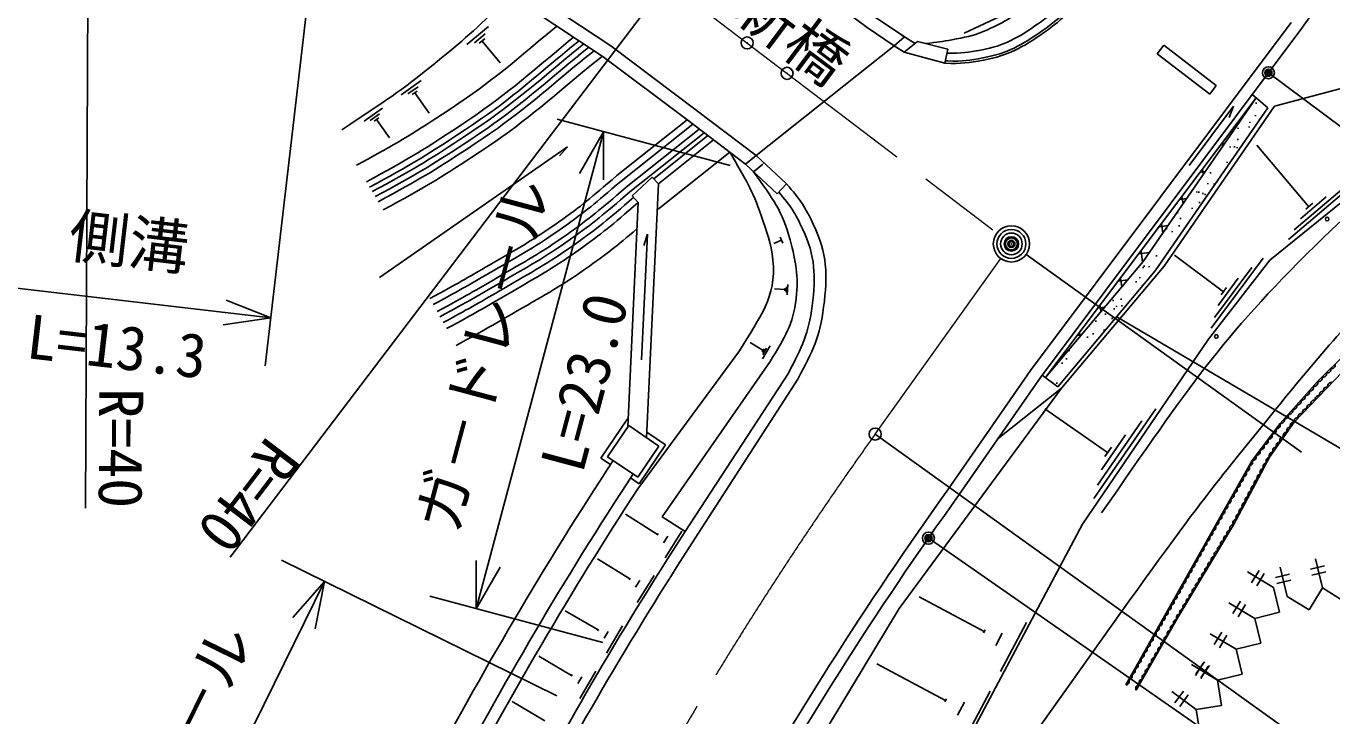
# Model space of a CAD drawing. Units: millimetres, scale not verified. Extents: x -72370306 to 680000, y -193987105 to 380000.
# Drawn here: x 293388 to 347643, y 256496 to 285138 of the extents above; entities that cross this region are included whole.
import ezdxf
from ezdxf.enums import TextEntityAlignment as Align

# ---------------------------------------------------------------- set-up
doc = ezdxf.new("R2010")
doc.units = ezdxf.units.MM
doc.header["$LTSCALE"] = 1000
doc.header["$PDMODE"] = 32
doc.header["$PDSIZE"] = 500
doc.linetypes.add('CHAIN', pattern=[18.5, 12, -1.5, 3.5, -1.5])
for name, color, linetype, lineweight in [('M-BGD', 7, 'Continuous', 25), ('M-BMK', 2, 'CHAIN', 13), ('M-BMK-SRVR', 3, 'Continuous', 25)]:
    doc.layers.add(name, color=color, linetype=linetype, lineweight=lineweight)
doc.styles.add('@ＭＳ ゴシック', font='')
doc.styles.add('ＭＳ ゴシック', font='')
doc.styles.get('@ＭＳ ゴシック').set_extended_font_data('@MS Gothic')
doc.styles.get('ＭＳ ゴシック').set_extended_font_data('MS Gothic')

msp = doc.modelspace()

# ---------------------------------------------------------------- linework, layer by layer
at = {"layer": 'M-BGD'}
for p, q in [((295983, 295126), (295855, 265126)), ((346349, 284999), (352542, 293644)), ((305502, 289713), (303326, 271036)), ((322747, 289286), (328327, 285075)), ((320019, 286969), (301863, 263087)), ((315197, 285954), (317684, 284315)), ((314370, 285841), (317367, 283865)), ((329889, 284689), (328622, 285541)), ((334058, 285634), (332362, 284845)), ((311693, 284368), (312594, 285122)), ((329454, 284317), (328327, 285075)), ((345945, 285294), (335127, 270836)), ((346349, 284999), (335532, 270543)), ((312012, 284443), (312463, 284820)), ((312219, 284425), (312444, 284614)), ((312332, 284519), (313086, 283618)), ((315911, 284493), (316132, 284679)), ((316365, 284526), (316050, 284273)), ((316556, 284400), (316187, 284103)), ((317684, 284315), (321230, 281653)), ((329454, 284317), (323719, 279760)), ((329454, 284317), (329889, 284689)), ((329869, 284060), (329454, 284317)), ((330323, 284421), (329741, 284781)), ((330425, 284502), (329869, 284060)), ((331687, 284181), (330425, 284502)), ((330799, 284423), (330799, 284407)), ((340660, 284348), (340386, 283991)), ((340660, 284348), (342842, 282674)), ((316768, 284260), (316339, 283914)), ((316984, 284118), (316493, 283722)), ((317331, 283891), (316740, 283416)), ((317367, 283865), (320898, 281214)), ((329869, 284060), (331560, 283598)), ((331560, 283598), (331687, 284181)), ((340386, 283991), (342568, 282317)), ((331680, 283690), (331581, 283697)), ((308965, 282279), (309807, 282878)), ((342842, 282674), (342568, 282317)), ((345005, 283203), (350907, 278787)), ((309250, 282323), (309671, 282623)), ((309430, 282293), (309641, 282443)), ((309535, 282368), (310135, 281526)), ((335745, 270540), (344503, 282165)), ((344503, 282165), (339806, 275370)), ((344327, 282297), (344503, 282165)), ((344976, 281743), (344503, 282165)), ((345260, 281818), (348177, 282595)), ((307428, 281185), (308190, 281727)), ((321230, 281653), (323719, 279760)), ((344976, 281743), (340301, 274980)), ((345260, 281818), (340680, 275174)), ((341714, 279354), (343559, 281811)), ((343559, 281811), (343372, 281347)), ((344494, 281961), (344494, 281911)), ((307686, 281225), (308067, 281497)), ((307849, 281198), (308040, 281333)), ((307944, 281266), (308487, 280504)), ((322648, 279349), (315450, 281271)), ((317931, 278929), (320848, 281251)), ((318109, 278705), (321084, 281073)), ((320898, 281214), (323274, 279407)), ((343930, 281335), (343872, 281327)), ((343975, 281401), (343968, 281454)), ((344230, 281170), (344230, 281120)), ((344472, 281444), (344472, 281394)), ((317383, 280755), (312090, 260943)), ((317383, 280755), (316384, 279023)), ((317384, 278755), (317383, 280755)), ((318316, 278445), (321356, 280865)), ((318469, 278253), (321559, 280711)), ((319463, 278800), (321716, 280592)), ((343756, 280918), (343756, 280868)), ((344201, 280973), (344201, 280923)), ((308075, 274702), (315877, 280131)), ((315877, 280131), (315555, 279749)), ((321952, 280413), (319660, 278586)), ((343156, 280217), (343021, 280198)), ((343136, 280187), (343117, 280325)), ((343418, 280146), (343418, 280096)), ((343590, 280152), (343590, 280102)), ((343710, 280115), (343710, 280065)), ((343739, 280458), (343738, 280408)), ((346682, 277640), (344521, 280188)), ((322624, 279901), (319649, 277530)), ((323719, 279760), (323274, 279407)), ((324984, 278582), (323719, 279760)), ((343290, 279508), (343290, 279458)), ((324593, 278179), (323274, 279407)), ((324005, 279400), (323615, 279090)), ((342383, 279098), (342170, 279068)), ((342297, 278973), (342266, 279195)), ((342606, 279069), (342606, 279019)), ((319407, 278861), (318568, 278087)), ((319169, 268047), (319660, 278586)), ((319660, 278586), (319407, 278861)), ((324593, 278179), (324984, 278582)), ((342484, 278619), (342484, 278569)), ((342757, 278606), (342757, 278556)), ((348607, 278625), (345847, 276284)), ((348053, 278360), (346072, 276679)), ((318388, 268495), (318821, 277813)), ((318821, 277813), (318568, 278087)), ((341610, 277980), (341319, 277939)), ((341458, 277759), (341415, 278066)), ((342032, 278273), (342032, 278223)), ((342109, 278264), (342109, 278214)), ((342139, 277837), (342139, 277788)), ((342280, 278212), (342280, 278162)), ((342379, 278174), (342379, 278124)), ((347407, 278049), (346335, 277140)), ((341226, 277401), (341226, 277351)), ((341832, 277596), (341831, 277546)), ((346850, 277783), (346561, 277537)), ((340837, 276861), (340468, 276809)), ((340619, 276546), (340564, 276936)), ((340767, 276743), (340767, 276693)), ((341301, 276874), (341301, 276824)), ((341351, 277177), (341351, 277127)), ((318958, 271274), (319200, 276499)), ((319200, 276499), (319049, 276023)), ((324775, 276249), (324459, 276106)), ((324717, 276376), (324832, 276123)), ((341008, 276630), (341008, 276580)), ((334936, 275656), (346383, 267451)), ((340063, 275742), (339617, 275680)), ((339779, 275338), (339713, 275806)), ((340352, 275620), (340351, 275570)), ((343138, 274108), (341098, 275627)), ((339806, 275370), (335745, 270540)), ((340680, 275174), (336415, 270097)), ((339795, 275136), (339795, 275086)), ((339845, 275191), (339845, 275141)), ((340050, 275173), (340049, 275123)), ((344791, 275503), (342630, 272599)), ((344312, 275119), (342760, 273035)), ((340301, 274980), (336250, 270162)), ((339164, 274606), (338766, 274550)), ((338914, 274309), (338862, 274677)), ((339506, 274541), (339506, 274491)), ((339662, 274718), (339661, 274668)), ((343752, 274671), (342912, 273543)), ((303557, 273022), (291211, 274461)), ((324918, 274202), (324478, 274233)), ((324922, 274257), (324914, 274147)), ((324981, 274308), (324966, 274088)), ((325044, 274414), (325013, 273974)), ((339780, 274396), (339780, 274360)), ((343270, 274285), (343043, 273981)), ((303557, 273022), (301698, 273760)), ((338201, 273461), (337915, 273421)), ((338049, 273280), (338011, 273547)), ((338550, 273766), (338550, 273716)), ((338696, 273525), (338696, 273475)), ((338889, 273828), (338889, 273778)), ((338914, 273550), (338914, 273500)), ((301579, 272732), (303557, 273022)), ((337842, 272908), (337842, 272858)), ((338242, 273204), (338242, 273154)), ((338511, 273024), (338511, 272974)), ((338603, 273425), (338603, 273375)), ((338676, 273085), (369357, 255015)), ((337183, 272251), (337160, 272418)), ((337718, 272384), (337718, 272334)), ((338177, 272539), (338176, 272489)), ((324009, 271671), (323474, 271996)), ((324305, 271858), (323981, 271323)), ((337238, 272315), (337064, 272291)), ((337495, 272249), (337495, 272199)), ((318801, 265924), (323028, 271650)), ((324050, 271738), (323969, 271604)), ((324157, 271765), (323995, 271497)), ((336318, 271222), (336309, 271288)), ((336622, 271344), (336622, 271294)), ((336732, 271688), (336732, 271638)), ((324308, 271216), (319819, 264767)), ((335127, 270836), (331747, 265972)), ((336275, 271170), (336213, 271161)), ((336442, 271171), (336442, 271121)), ((337127, 271204), (337127, 271204)), ((320770, 264152), (325062, 270730)), ((321190, 263880), (325452, 270479)), ((335532, 270543), (332158, 265687)), ((335607, 270643), (336250, 270162)), ((336208, 270333), (336208, 270283)), ((336415, 270097), (329664, 260953)), ((336415, 270097), (333777, 268017)), ((338326, 267433), (335714, 269244)), ((340333, 269245), (337756, 265526)), ((318371, 268828), (317273, 267204)), ((339750, 268745), (337900, 266076)), ((318425, 268550), (317551, 267258)), ((319682, 267700), (318425, 268550)), ((319960, 267754), (319180, 268281)), ((328663, 268192), (353045, 250714)), ((339069, 268162), (338069, 266718)), ((319682, 267700), (318808, 266408)), ((319960, 267754), (318862, 266130)), ((338484, 267660), (338214, 267270)), ((317273, 267204), (317670, 266936)), ((317551, 267258), (318808, 266408)), ((318498, 266376), (318862, 266130)), ((319627, 264030), (318287, 264870)), ((320768, 264148), (319819, 264767)), ((324092, 239680), (337280, 264459)), ((319649, 264065), (319605, 263995)), ((320046, 263960), (319873, 263683)), ((320639, 264167), (319944, 263059)), ((331002, 263790), (342587, 255732)), ((315436, 257323), (303994, 262963)), ((312088, 262943), (312090, 260943)), ((312090, 260943), (313089, 262676)), ((318467, 262181), (317128, 263021)), ((345790, 261459), (345501, 262675)), ((346755, 262588), (347339, 262727)), ((347249, 261806), (346960, 263022)), ((305788, 262079), (296157, 242540)), ((305788, 262079), (304470, 260575)), ((305398, 260117), (305788, 262079)), ((318489, 262215), (318445, 262146)), ((318886, 262111), (318713, 261834)), ((319479, 262318), (318784, 261210)), ((345212, 261830), (344141, 262476)), ((344307, 262025), (344618, 262539)), ((344522, 261896), (344832, 262409)), ((345296, 262241), (345879, 262380)), ((345353, 261998), (345937, 262137)), ((346813, 262345), (347396, 262484)), ((345466, 260800), (345212, 261830)), ((346693, 260903), (347249, 261806)), ((348152, 261250), (347249, 261806)), ((317356, 259537), (310158, 261460)), ((333202, 260001), (330501, 261439)), ((339293, 261366), (335571, 256150)), ((344437, 260545), (343366, 261191)), ((343532, 260741), (343842, 261254)), ((343746, 260612), (344056, 261125)), ((346693, 260903), (345790, 261459)), ((317155, 260063), (315790, 260863)), ((329664, 260953), (322664, 249378)), ((345466, 260800), (344437, 260545)), ((344691, 259516), (344437, 260545)), ((317176, 260099), (317134, 260028)), ((317577, 260006), (317411, 259724)), ((318164, 260231), (317502, 259102)), ((333236, 260065), (333169, 259938)), ((333947, 259931), (333676, 259423)), ((334961, 260368), (333880, 258338)), ((343661, 259261), (342591, 259907)), ((342757, 259456), (343067, 259970)), ((342971, 259327), (343281, 259841)), ((344691, 259516), (343661, 259261)), ((316051, 258179), (314686, 258979)), ((343916, 258232), (343661, 259261)), ((317060, 258347), (316398, 257218)), ((331593, 257139), (328730, 258662)), ((342886, 257977), (341816, 258623)), ((342886, 257977), (341876, 258713)), ((341982, 258172), (342292, 258686)), ((342003, 258250), (342356, 258735)), ((342196, 258043), (342506, 258557)), ((342205, 258103), (342558, 258588)), ((316072, 258214), (316031, 258144)), ((316473, 258122), (316307, 257840)), ((343916, 258232), (342886, 257977)), ((343050, 256929), (342886, 257977)), ((331628, 257205), (331557, 257072)), ((333448, 257526), (332308, 255383)), ((342003, 256765), (340993, 257501)), ((341119, 257038), (341472, 257523)), ((341321, 256891), (341674, 257376)), ((314947, 256295), (313582, 257095)), ((332378, 257064), (332093, 256529)), ((343050, 256929), (342003, 256765)), ((342167, 255717), (342003, 256765))]:
    msp.add_line(p, q, dxfattribs=at)
for points in [[(363724, 291429), (361186, 288550), (358684, 286440), (352099, 281103), (349109, 278681), (345059, 275416), (342515, 272133), (337280, 264459)], [(339081, 257785), (343177, 265066), (344329, 267097), (345490, 268640), (347052, 270380), (350689, 273984)], [(351088, 273368), (349762, 272526), (346072, 268692), (345053, 267237), (343552, 264428), (341206, 260506), (339515, 257563)]]:
    msp.add_lwpolyline(points, dxfattribs=at)
for centre, radius in [((345005, 283203), 150), ((345005, 283203), 120), ((345005, 283203), 90), ((345005, 283203), 60), ((345005, 283203), 30), ((347447, 277125), 75), ((342842, 272251), 75), ((330878, 263875), 150), ((330878, 263875), 120), ((330878, 263875), 90), ((330878, 263875), 60), ((330878, 263875), 30)]:
    msp.add_circle(centre, radius, dxfattribs=at)
for centre, radius, start, end in [((347274, 270701), 147, 254.0017, 15.4715), ((347456, 270881), 147, 254.0017, 15.4715), ((347638, 271062), 147, 254.0017, 15.4715), ((346909, 270333), 150, 258.0886, 18.1079), ((347092, 270521), 147, 254.0017, 15.4715), ((347616, 270196), 144, 74.851, 197.339), ((346389, 269753), 150, 258.0886, 18.1079), ((346562, 269947), 150, 258.0886, 18.1079), ((346736, 270140), 150, 258.0886, 18.1079), ((347089, 269648), 144, 74.851, 197.339), ((347264, 269831), 144, 74.851, 197.339), ((347440, 270013), 144, 74.851, 197.339), ((345868, 269173), 150, 258.0886, 18.1079), ((346042, 269367), 150, 258.0886, 18.1079), ((346215, 269560), 150, 258.0886, 18.1079), ((346561, 269100), 144, 74.851, 197.339), ((346737, 269283), 144, 74.851, 197.339), ((346913, 269465), 144, 74.851, 197.339), ((345336, 268583), 164, 265.9805, 20.12), ((345521, 268787), 150, 258.0886, 18.1079), ((345695, 268980), 150, 258.0886, 18.1079), ((346056, 268548), 145, 83.808, 206.1779), ((346210, 268735), 144, 74.851, 197.339), ((346386, 268918), 144, 74.851, 197.339), ((345004, 268143), 164, 265.9805, 20.12), ((345170, 268363), 164, 265.9805, 20.12), ((345620, 267925), 145, 83.808, 206.1779), ((345765, 268132), 145, 83.808, 206.1779), ((345911, 268340), 145, 83.808, 206.1779), ((344507, 267481), 164, 265.9805, 20.12), ((344673, 267702), 164, 265.9805, 20.12), ((344838, 267922), 164, 265.9805, 20.12), ((345329, 267509), 145, 83.808, 206.1779), ((345474, 267717), 145, 83.808, 206.1779), ((458695, 174979), 168358, 146.82525, 157.42921), ((344200, 267021), 150, 270.3613, 30.4982), ((344341, 267261), 164, 265.9805, 20.12), ((344936, 266848), 155, 92.9478, 210.8311), ((345061, 267083), 155, 92.9478, 210.8311), ((345183, 267301), 145, 83.808, 206.1779), ((458695, 174979), 167358, 146.83057, 157.42921), ((343816, 266344), 150, 270.3613, 30.4982), ((343944, 266569), 150, 270.3613, 30.4982), ((344072, 266795), 150, 270.3613, 30.4982), ((344686, 266380), 155, 92.9478, 210.8311), ((344811, 266614), 155, 92.9478, 210.8311), ((458695, 174979), 166858, 146.97229, 157.42921), ((458695, 174979), 156191, 144.36554, 157.42921), ((343560, 265892), 150, 270.3613, 30.4982), ((343688, 266118), 150, 270.3613, 30.4982), ((344436, 265912), 155, 92.9478, 210.8311), ((344561, 266146), 155, 92.9478, 210.8311), ((458695, 174979), 155691, 144.36554, 157.42921), ((343304, 265441), 150, 270.3613, 30.4982), ((343432, 265667), 150, 270.3613, 30.4982), ((344061, 265210), 155, 92.9478, 210.8311), ((344186, 265444), 155, 92.9478, 210.8311), ((344311, 265678), 155, 92.9478, 210.8311), ((342931, 264769), 144, 269.3372, 31.9334), ((343055, 264989), 144, 269.3372, 31.9334), ((343176, 265216), 150, 270.3613, 30.4982), ((343811, 264741), 155, 92.9478, 210.8311), ((343936, 264975), 155, 92.9478, 210.8311), ((342682, 264328), 144, 269.3372, 31.9334), ((342806, 264548), 144, 269.3372, 31.9334), ((343547, 264283), 145, 87.9491, 210.2513), ((343685, 264507), 155, 92.9478, 210.8311), ((458695, 174979), 164241, 147.11611, 157.42921), ((458695, 174979), 163741, 147.11611, 157.42921), ((342310, 263666), 144, 269.3372, 31.9334), ((342434, 263886), 144, 269.3372, 31.9334), ((342558, 264107), 144, 269.3372, 31.9334), ((343156, 263629), 145, 87.9491, 210.2513), ((343286, 263847), 145, 87.9491, 210.2513), ((343417, 264065), 145, 87.9491, 210.2513), ((342062, 263225), 144, 269.3372, 31.9334), ((342186, 263445), 144, 269.3372, 31.9334), ((342895, 263194), 145, 87.9491, 210.2513), ((343026, 263412), 145, 87.9491, 210.2513), ((341689, 262563), 144, 269.3372, 31.9334), ((341813, 262783), 144, 269.3372, 31.9334), ((341937, 263004), 144, 269.3372, 31.9334), ((342504, 262540), 145, 87.9491, 210.2513), ((342635, 262758), 145, 87.9491, 210.2513), ((342765, 262976), 145, 87.9491, 210.2513), ((341441, 262121), 144, 269.3372, 31.9334), ((341565, 262342), 144, 269.3372, 31.9334), ((342243, 262104), 145, 87.9491, 210.2513), ((342374, 262322), 145, 87.9491, 210.2513), ((341069, 261460), 144, 269.3372, 31.9334), ((341193, 261680), 144, 269.3372, 31.9334), ((341317, 261901), 144, 269.3372, 31.9334), ((341852, 261451), 145, 87.9491, 210.2513), ((341983, 261669), 145, 87.9491, 210.2513), ((342113, 261887), 145, 87.9491, 210.2513), ((340820, 261018), 144, 269.3372, 31.9334), ((340944, 261239), 144, 269.3372, 31.9334), ((341592, 261015), 145, 87.9491, 210.2513), ((341722, 261233), 145, 87.9491, 210.2513), ((340448, 260357), 144, 269.3372, 31.9334), ((340572, 260577), 144, 269.3372, 31.9334), ((340696, 260798), 144, 269.3372, 31.9334), ((341207, 260355), 151, 90.3685, 209.884), ((341331, 260580), 145, 87.9491, 210.2513), ((341461, 260797), 145, 87.9491, 210.2513), ((340200, 259915), 144, 269.3372, 31.9334), ((340324, 260136), 144, 269.3372, 31.9334), ((340946, 259903), 151, 90.3685, 209.884), ((341077, 260129), 151, 90.3685, 209.884), ((339951, 259474), 144, 269.3372, 31.9334), ((340075, 259695), 144, 269.3372, 31.9334), ((340556, 259223), 151, 90.3685, 209.884), ((340686, 259450), 151, 90.3685, 209.884), ((340816, 259676), 151, 90.3685, 209.884), ((339579, 258812), 144, 269.3372, 31.9334), ((339703, 259033), 144, 269.3372, 31.9334), ((339827, 259253), 144, 269.3372, 31.9334), ((340296, 258771), 151, 90.3685, 209.884), ((340426, 258997), 151, 90.3685, 209.884), ((339331, 258371), 144, 269.3372, 31.9334), ((339455, 258592), 144, 269.3372, 31.9334), ((340036, 258318), 151, 90.3685, 209.884), ((340166, 258544), 151, 90.3685, 209.884), ((339082, 257930), 144, 269.3372, 31.9334), ((339207, 258150), 144, 269.3372, 31.9334), ((339646, 257639), 151, 90.3685, 209.884), ((339776, 257865), 151, 90.3685, 209.884), ((339906, 258092), 151, 90.3685, 209.884)]:
    msp.add_arc(centre, radius, start, end, dxfattribs=at)
for points, knots in [([(338076, 264925), (341791, 270266), (343001, 272131), (346956, 276030), (350361, 279387), (352748, 280733), (356426, 283790), (359092, 286006), (360851, 286973), (363204, 289519), (363642, 289992), (364049, 290448), (364430, 290893)], [0, 0, 0, 0, 1, 1, 1, 2, 2, 2, 3, 3, 3, 4, 4, 4, 4]), ([(366796, 289094), (365919, 288137), (364982, 287230), (363785, 286081), (361279, 283678), (359610, 282629), (356958, 280388), (354108, 277979), (352362, 276790), (349705, 274169), (347429, 271924), (346340, 270483), (344321, 268005), (342266, 265483), (341620, 264585), (339293, 261366)], [0, 0, 0, 0, 1, 1, 1, 2, 2, 2, 3, 3, 3, 4, 4, 4, 5, 5, 5, 5]), ([(336665, 287864), (336018, 286970), (335779, 286608), (335020, 286007), (334371, 285494), (333954, 285261), (333196, 284929), (332700, 284712), (332387, 284678), (331855, 284575), (331430, 284494), (331278, 284473), (330760, 284417)], [0, 0, 0, 0, 1, 1, 1, 2, 2, 2, 3, 3, 3, 4, 4, 4, 4]), ([(337306, 287116), (336576, 286196), (336279, 285812), (335418, 285220), (334584, 284646), (334055, 284332), (333060, 284143), (332518, 284040), (332275, 284007), (331652, 284020)], [0, 0, 0, 0, 1, 1, 1, 2, 2, 2, 3, 3, 3, 3]), ([(337609, 286815), (336858, 285867), (336549, 285477), (335666, 284863), (334786, 284251), (334222, 283923), (333169, 283723), (332549, 283605), (332269, 283574), (331560, 283598)], [0, 0, 0, 0, 1, 1, 1, 2, 2, 2, 3, 3, 3, 3]), ([(337541, 286883), (336794, 285941), (336488, 285553), (335610, 284943), (334741, 284340), (334185, 284015), (333146, 283818), (332581, 283711), (332329, 283677), (331680, 283690)], [0, 0, 0, 0, 1, 1, 1, 2, 2, 2, 3, 3, 3, 3]), ([(313366, 286260), (311997, 284949), (311585, 284572), (310365, 283582), (308925, 282416), (308366, 282063), (306500, 280832)], [0, 0, 0, 0, 1, 1, 1, 2, 2, 2, 2]), ([(315423, 285127), (313268, 283332), (312643, 282762), (310692, 281485), (309334, 280596), (308835, 280294), (307120, 279362)], [0, 0, 0, 0, 1, 1, 1, 2, 2, 2, 2]), ([(315911, 284493), (313738, 282684), (313109, 282110), (311142, 280822), (309769, 279922), (309264, 279617), (307529, 278674)], [0, 0, 0, 0, 1, 1, 1, 2, 2, 2, 2]), ([(316069, 284288), (313891, 282474), (313259, 281898), (311288, 280607), (309909, 279704), (309402, 279398), (307661, 278451)], [0, 0, 0, 0, 1, 1, 1, 2, 2, 2, 2]), ([(316202, 284115), (314019, 282297), (313386, 281721), (311411, 280426), (310028, 279521), (309519, 279214), (307772, 278264)], [0, 0, 0, 0, 1, 1, 1, 2, 2, 2, 2]), ([(316350, 283923), (314162, 282101), (313527, 281523), (311547, 280226), (310159, 279316), (309649, 279009), (307896, 278056)], [0, 0, 0, 0, 1, 1, 1, 2, 2, 2, 2]), ([(316500, 283728), (314307, 281901), (313671, 281322), (311686, 280021), (310293, 279109), (309781, 278800), (308022, 277844)], [0, 0, 0, 0, 1, 1, 1, 2, 2, 2, 2]), ([(316740, 283416), (314538, 281582), (313900, 281001), (311907, 279695), (310507, 278777), (309992, 278467), (308223, 277506)], [0, 0, 0, 0, 1, 1, 1, 2, 2, 2, 2]), ([(322624, 279901), (323299, 278737), (323560, 278358), (323929, 277272), (324169, 276564), (324345, 276165), (324417, 275420), (324568, 273858), (323875, 273069), (323028, 271650)], [0, 0, 0, 0, 1, 1, 1, 2, 2, 2, 3, 3, 3, 3]), ([(317931, 278929), (316827, 277978), (316494, 277698), (315507, 276996), (314439, 276236), (313785, 275892), (312655, 275228), (311690, 274661), (311369, 274482), (310159, 273821)], [0, 0, 0, 0, 1, 1, 1, 2, 2, 2, 3, 3, 3, 3]), ([(323615, 279090), (324421, 277948), (324815, 277474), (325132, 276261), (325373, 275337), (325490, 274778), (325382, 273830), (325257, 272732), (324926, 272242), (324307, 271215)], [0, 0, 0, 0, 1, 1, 1, 2, 2, 2, 3, 3, 3, 3]), ([(318109, 278706), (316999, 277749), (316665, 277467), (315672, 276762), (314597, 275997), (313938, 275650), (312800, 274981), (311834, 274413), (311512, 274234), (310300, 273572)], [0, 0, 0, 0, 1, 1, 1, 2, 2, 2, 3, 3, 3, 3]), ([(318316, 278446), (317199, 277483), (316863, 277200), (315864, 276490), (314780, 275719), (314117, 275369), (312970, 274695), (312001, 274126), (311678, 273946), (310463, 273282)], [0, 0, 0, 0, 1, 1, 1, 2, 2, 2, 3, 3, 3, 3]), ([(325452, 270479), (326089, 271674), (326366, 272237), (326525, 273467), (326698, 274812), (326678, 275687), (326096, 276911), (325760, 277619), (325556, 277944), (324984, 278582)], [0, 0, 0, 0, 1, 1, 1, 2, 2, 2, 3, 3, 3, 3]), ([(318470, 278253), (317348, 277286), (317010, 277001), (316007, 276288), (314916, 275512), (314249, 275161), (313095, 274483), (312124, 273913), (311801, 273732), (310584, 273068)], [0, 0, 0, 0, 1, 1, 1, 2, 2, 2, 3, 3, 3, 3]), ([(318643, 278037), (317515, 277065), (317174, 276779), (316166, 276061), (315069, 275281), (314397, 274927), (313236, 274245), (312263, 273674), (311940, 273493), (310720, 272827)], [0, 0, 0, 0, 1, 1, 1, 2, 2, 2, 3, 3, 3, 3]), ([(318821, 277813), (317687, 276836), (317345, 276548), (316332, 275827), (315227, 275041), (314551, 274684), (313382, 273998), (312407, 273426), (312083, 273244), (310861, 272577)], [0, 0, 0, 0, 1, 1, 1, 2, 2, 2, 3, 3, 3, 3]), ([(325062, 270730), (325649, 271849), (325903, 272373), (326048, 273520), (326205, 274770), (326184, 275580), (325649, 276720), (325348, 277364), (325171, 277659), (324659, 278247)], [0, 0, 0, 0, 1, 1, 1, 2, 2, 2, 3, 3, 3, 3]), ([(318770, 276715), (317864, 275956), (317589, 275743), (316793, 275172), (315672, 274366), (314980, 274008), (313789, 273309), (312809, 272734), (312483, 272551), (311253, 271880)], [0, 0, 0, 0, 1, 1, 1, 2, 2, 2, 3, 3, 3, 3]), ([(346486, 254891), (346742, 255322), (346845, 255556), (347234, 255804), (347488, 255966), (347659, 256006), (347943, 256105), (349108, 256508), (349927, 256312), (350986, 256942), (352438, 257806), (353020, 258628), (354204, 259834), (355023, 260668), (355368, 261239), (356101, 262151), (357079, 263370), (357619, 264060), (358558, 265309), (359154, 266101), (359633, 266461), (360054, 267357), (360266, 267809), (360351, 267997), (360511, 268549)], [0, 0, 0, 0, 1, 1, 1, 2, 2, 2, 3, 3, 3, 4, 4, 4, 5, 5, 5, 6, 6, 6, 7, 7, 7, 8, 8, 8, 8])]:
    msp.add_open_spline(points, degree=3, knots=knots, dxfattribs=at)
msp.add_open_spline([(324053, 279439), (324040, 279450), (324040, 279450), (324027, 279462)], degree=3, dxfattribs=at)
for p in [(323348, 284439), (323348, 284439), (323348, 284439), (325006, 283178), (345005, 283203), (328668, 268197), (328668, 268197), (330878, 263875)]:
    msp.add_point(p, dxfattribs=at)
at = {"layer": 'M-BMK'}
for p, q in [((320019, 286969), (333729, 276547)), ((328663, 268192), (333889, 275484))]:
    msp.add_line(p, q, dxfattribs=at)
msp.add_arc((458695, 174979), 159991, 144.36554, 157.16062, dxfattribs=at)
at = {"layer": 'M-BMK-SRVR'}
for radius in [750, 600, 450, 300, 150, 100]:
    msp.add_circle((334326, 276093), radius, dxfattribs=at)
msp.add_point((334326, 276093), dxfattribs=at)

# ---------------------------------------------------------------- texts
at = {"layer": 'M-BGD', "style": 'ＭＳ ゴシック'}
for s, rotation, p in [('岩波新橋', 323.111, (322360, 285149)), ('ガ－ドレ－ル', 75.043, (313770, 271107)), ('側溝', 353.354, (297500, 274735)), ('ガ－ドレ－ル', 63.759, (300075, 252752))]:
    msp.add_text(s, height=1833, rotation=rotation, dxfattribs=at).set_placement(p, align=Align.BOTTOM_CENTER)
at = {"layer": 'M-BGD', "style": '@ＭＳ ゴシック'}
for s, rotation, p in [('L=23.0', 75.043, (315702, 270591)), ('L=13.3', 353.354, (297268, 272748))]:
    msp.add_text(s, height=1833, rotation=rotation, dxfattribs=at).set_placement(p, align=Align.TOP_CENTER)
at = {"layer": 'M-BGD', "style": 'ＭＳ ゴシック'}
msp.add_text('R=40', height=1833, rotation=269.754, dxfattribs=at).set_placement((295855, 265126), align=Align.BOTTOM_RIGHT)
msp.add_text('R=40', height=1833, rotation=232.758, dxfattribs=at).set_placement((301863, 263087), align=Align.TOP_RIGHT)

doc.saveas('drawing.dxf')
